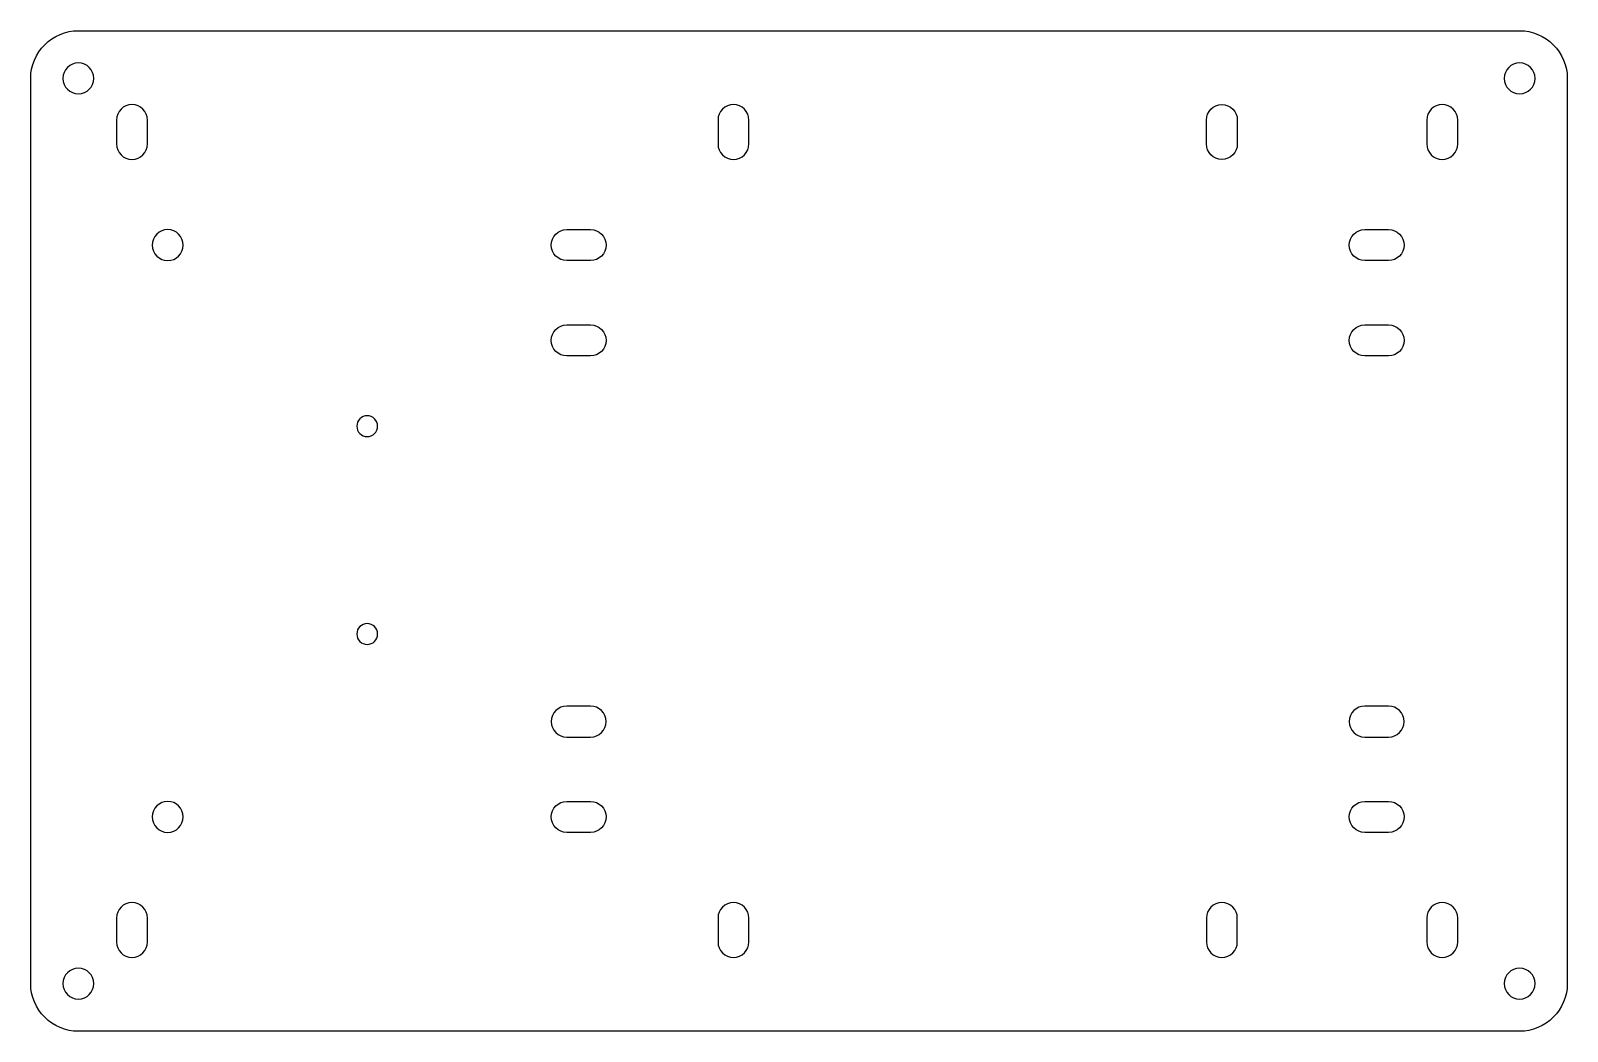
# Model space of a CAD drawing. Header units: millimetres. Extents: x -8 to 250, y 0 to 168.
import ezdxf

# ---------------------------------------------------------------- set-up
doc = ezdxf.new("R2010")
doc.units = ezdxf.units.MM

msp = doc.modelspace()

# ---------------------------------------------------------------- linework, layer by layer
at = {"layer": 'INTERIOR_PROFILES'}
for points in [[(6.4, 153), (6.4, 149, 1), (11.6, 149), (11.6, 153, 1)], [(107.4, 153), (107.4, 149, 1), (112.6, 149), (112.6, 153, 1)], [(194.6, 149, -1), (189.4, 149), (189.4, 153, -1), (194.6, 153)], [(226.4, 153), (226.4, 149, 1), (231.6, 149), (231.6, 153, 1)], [(86, 134.6, -1), (86, 129.4), (82, 129.4, -1), (82, 134.6)], [(216, 129.4, -1), (216, 134.6), (220, 134.6, -1), (220, 129.4)], [(86, 118.6, -1), (86, 113.4), (82, 113.4, -1), (82, 118.6)], [(216, 113.4, -1), (216, 118.6), (220, 118.6, -1), (220, 113.4)], [(82, 49.4), (86, 49.4, 1), (86, 54.6), (82, 54.6, 1)], [(220, 54.6), (216, 54.6, 1), (216, 49.4), (220, 49.4, 1)], [(86, 38.6, -1), (86, 33.4), (82, 33.4, -1), (82, 38.6)], [(216, 33.4, -1), (216, 38.6), (220, 38.6, -1), (220, 33.4)], [(11.6, 15), (11.6, 19, 1), (6.4, 19), (6.4, 15, 1)], [(112.6, 15), (112.6, 19, 1), (107.4, 19), (107.4, 15, 1)], [(194.6, 15), (194.6, 19, 1), (189.4, 19), (189.4, 15, 1)], [(231.6, 15), (231.6, 19, 1), (226.4, 19), (226.4, 15, 1)]]:
    msp.add_lwpolyline(points, format="xyb", close=True, dxfattribs=at)
at = {"layer": 'INTERIOR_PROFILES', "extrusion": (0, 0, -1)}
for centre, radius in [((0, 160), 2.6), ((-242, 160), 2.6), ((-15, 132), 2.6), ((-48.5, 101.6), 1.75), ((-48.5, 66.7), 1.75), ((-15, 36), 2.6), ((0, 8), 2.6), ((-242, 8), 2.6)]:
    msp.add_circle(centre, radius, dxfattribs=at)
at = {"layer": 'OUTER_PROFILES'}
msp.add_lwpolyline([(250, 160), (250, 8, -0.414214), (242, 0), (0, 0, -0.414214), (-8, 8), (-8, 160, -0.414214), (0, 168), (242, 168, -0.414214)], format="xyb", close=True, dxfattribs=at)

doc.saveas('drawing.dxf')
